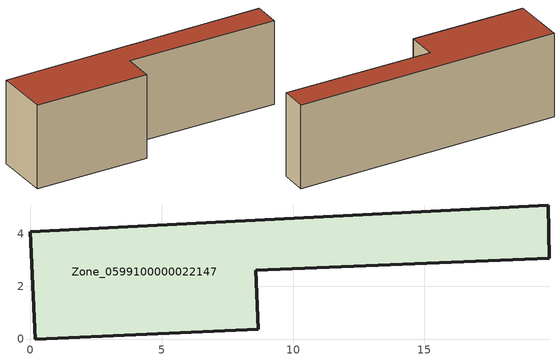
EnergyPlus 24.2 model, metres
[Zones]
Zone_0599100000022147
 floor ground (C_G): 0,4.09 19.7,5.1 19.75,3.08 8.58,2.62 8.68,0.38 0.19,0 z0
 wall outside (C_F): 8.68,0.38 8.58,2.62 19.75,3.08 19.7,5.1 0,4.09 0.19,0 8.68,0.38 z0:6.36
 roof outside (C_R): 0,4.09 0.19,0 8.68,0.38 8.58,2.62 19.75,3.08 19.7,5.1 z6.36
[BUILDING]
Pand.0599100000022147: North Axis=0; Terrain=City; Loads Convergence Tolerance Value=0.04; Temperature Convergence Tolerance Value=0.4; Solar Distribution=FullExterior; Maximum Number of Warmup Days=25; Minimum Number of Warmup Days=1
[Site:Location]
Rotterdam.The.Hague.AP_ZH_NLD Design_Conditions: Latitude=51.96; Longitude=4.45; Time Zone=1; Elevation=-4.5
[SITE:GROUNDTEMPERATURE:BUILDINGSURFACE]
18, 18, 18, 18, 18, 18, 18, 18, 18, 18, 18, 18
[MATERIAL] Thermal Absorptance=0.9; Solar Absorptance=0.7; Visible Absorptance=0.7
Name | Roughness | Thickness | Conductivity | Density | Specific Heat
G.TI.1946 | MediumSmooth | 0.15 | 1 | 540 | 1210
F.TI.1946 | Rough | 0.3 | 0.857143 | 1920 | 840
R.TI.1946 | MediumRough | 0.2 | 0.1 | 1500 | 1000
[CONSTRUCTION]
C_G: G.TI.1946
C_F: F.TI.1946
C_R: R.TI.1946
[ZONE]
Zone_0599100000022147: Type=1; Multiplier=1; Ceiling Height=Autocalculate; Volume=Autocalculate; Floor Area=autocalculate; Part of Total Floor Area=Yes
[ZONEINFILTRATION:DESIGNFLOWRATE]
Infil_Zone_0599100000022147: Zone or ZoneList or Space or SpaceList=Zone_0599100000022147; Schedule=AlwaysOn; Design Flow Rate Calculation Method=Flow/Area; Flow Rate per Floor Area=0.003; Constant Term Coefficient=1; Temperature Term Coefficient=0; Velocity Term Coefficient=0; Velocity Squared Term Coefficient=0
[HVACTEMPLATE:ZONE:IDEALLOADSAIRSYSTEM]
Zone_0599100000022147: Maximum Heating Supply Air Temperature=50; Minimum Cooling Supply Air Temperature=13; Maximum Heating Supply Air Humidity Ratio=0.0156; Minimum Cooling Supply Air Humidity Ratio=0.0077; Heating Limit=NoLimit; Cooling Limit=NoLimit; Dehumidification Control Type=ConstantSensibleHeatRatio; Cooling Sensible Heat Ratio=0.7; Dehumidification Setpoint=60; Humidification Control Type=None; Humidification Setpoint=30; Outdoor Air Method=None; Outdoor Air Flow Rate per Person=0.00944; Outdoor Air Flow Rate per Zone Floor Area=0; Outdoor Air Flow Rate per Zone=0; Demand Controlled Ventilation Type=None; Outdoor Air Economizer Type=NoEconomizer; Heat Recovery Type=None; Sensible Heat Recovery Effectiveness=0.7; Latent Heat Recovery Effectiveness=0.65
[ZONECONTROL:THERMOSTAT]
ThermostatControl_Zone_0599100000022147: Zone or ZoneList=Zone_0599100000022147; Control Type Schedule=DualSetpointControlType; Control 1=Thermostat_Zone_0599100000022147; Temperature Difference Between Cutout And Setpoint=0
[THERMOSTATSETPOINT:DUALSETPOINT]
Thermostat_Zone_0599100000022147: Heating Setpoint Temperature Schedule=HeatingSetpoint_Zone_0599100000022147; Cooling Setpoint Temperature Schedule=CoolingSetpoint_Zone_0599100000022147
[SCHEDULE:COMPACT]
HeatingSetpoint_Zone_0599100000022147: Through: 12/31, For: AllDays, Until: 24:00, 21
CoolingSetpoint_Zone_0599100000022147: Through: 12/31, For: AllDays, Until: 24:00, 24
DualSetpointControlType: Through: 12/31, For: AllDays, Until: 24:00, 4
AlwaysOn: Through: 12/31, For: AllDays, Until: 24:00, 1
